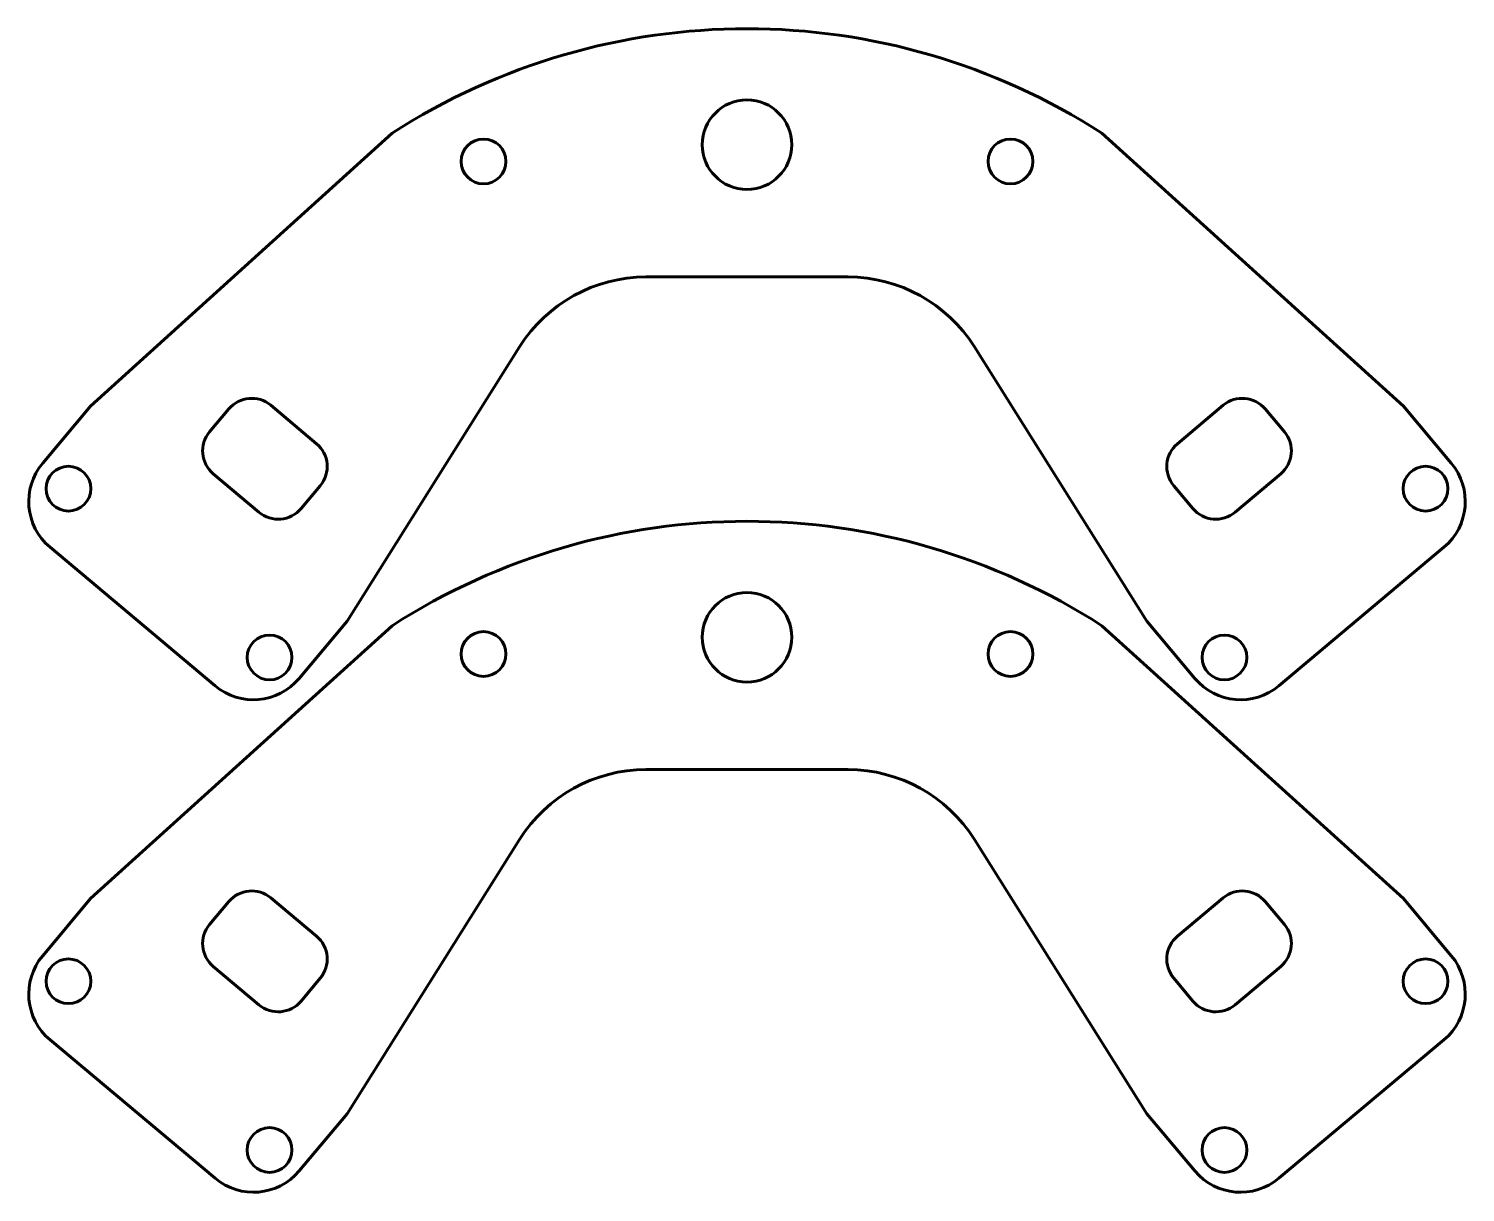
# Model space of a CAD drawing. Header units: millimetres. Extents: x -48.1 to 48.1, y -37.2 to 40.8.
import ezdxf

# ---------------------------------------------------------------- set-up
doc = ezdxf.new("R2010")
doc.units = ezdxf.units.MM
doc.linetypes.add('K5LT_BASIC', pattern=[0])

msp = doc.modelspace()

# ---------------------------------------------------------------- linework, layer by layer
at = {"color": 150, "linetype": 'K5LT_BASIC', "lineweight": 60, "true_color": 0x0080ff}
for p, q in [((-23.789, 33.793), (-43.994, 15.501)), ((43.994, 15.501), (23.789, 33.793)), ((-6.773, 24.151), (6.773, 24.151)), ((-26.804, 1.077), (-15.239, 19.473)), ((15.239, 19.473), (26.804, 1.077)), ((-43.994, 15.501), (-47.208, 11.671)), ((-31.917, 15.549), (-28.853, 12.978)), ((28.853, 12.978), (31.917, 15.549)), ((47.208, 11.671), (43.994, 15.501)), ((-36.02, 13.771), (-34.735, 15.303)), ((34.735, 15.303), (36.02, 13.771)), ((-32.71, 8.382), (-35.774, 10.953)), ((35.774, 10.953), (32.71, 8.382)), ((-28.606, 10.161), (-29.892, 8.628)), ((29.892, 8.628), (28.606, 10.161)), ((-46.715, 6.035), (-35.653, -3.247)), ((35.653, -3.247), (46.715, 6.035)), ((-30.018, -2.754), (-26.804, 1.077)), ((26.804, 1.077), (30.018, -2.754)), ((-23.789, 0.773), (-43.994, -17.519)), ((43.994, -17.519), (23.789, 0.773)), ((-6.773, -8.869), (6.773, -8.869)), ((-26.804, -31.943), (-15.239, -13.547)), ((15.239, -13.547), (26.804, -31.943)), ((-43.994, -17.519), (-47.208, -21.349)), ((-36.02, -19.249), (-34.735, -17.717)), ((-31.917, -17.471), (-28.853, -20.042)), ((28.853, -20.042), (31.917, -17.471)), ((34.735, -17.717), (36.02, -19.249)), ((47.208, -21.349), (43.994, -17.519)), ((-32.71, -24.638), (-35.774, -22.067)), ((35.774, -22.067), (32.71, -24.638)), ((-28.606, -22.859), (-29.892, -24.392)), ((29.892, -24.392), (28.606, -22.859)), ((-46.715, -26.985), (-35.653, -36.267)), ((35.653, -36.267), (46.715, -26.985)), ((-30.018, -35.774), (-26.804, -31.943)), ((26.804, -31.943), (30.018, -35.774))]:
    msp.add_line(p, q, dxfattribs=at)
for centre, radius in [((0, 33.02), 3), ((-17.661, 31.898), 1.5), ((17.661, 31.898), 1.5), ((-45.482, 9.962), 1.5), ((45.482, 9.962), 1.5), ((0, 0), 3), ((-32, -1.351), 1.5), ((-17.661, -1.122), 1.5), ((17.661, -1.122), 1.5), ((32, -1.351), 1.5), ((-45.482, -23.058), 1.5), ((45.482, -23.058), 1.5), ((-32, -34.371), 1.5), ((32, -34.371), 1.5)]:
    msp.add_circle(centre, radius, dxfattribs=at)
for centre, radius, start, end in [((0, -3.129), 43.922, 57.20632, 122.79368), ((-6.773, 14.151), 10, 90, 147.8447), ((6.773, 14.151), 10, 32.1553, 90), ((-33.203, 14.017), 2, 50, 140), ((33.203, 14.017), 2, 40, 130), ((-34.488, 12.485), 2, 140, 230), ((34.488, 12.485), 2, 310, 40), ((-30.138, 11.446), 2, 320, 50), ((30.138, 11.446), 2, 130, 220), ((-44.144, 9.099), 4, 140, 230), ((44.144, 9.099), 4, 310, 40), ((-31.424, 9.914), 2, 230, 320), ((0, -36.149), 43.922, 57.20632, 122.79368), ((31.424, 9.914), 2, 220, 310), ((-33.082, -0.182), 4, 230, 320), ((33.082, -0.182), 4, 220, 310), ((-6.773, -18.869), 10, 90, 147.8447), ((6.773, -18.869), 10, 32.1553, 90), ((-33.203, -19.003), 2, 50, 140), ((33.203, -19.003), 2, 40, 130), ((-34.488, -20.535), 2, 140, 230), ((34.488, -20.535), 2, 310, 40), ((-30.138, -21.574), 2, 320, 50), ((30.138, -21.574), 2, 130, 220), ((-44.144, -23.921), 4, 140, 230), ((44.144, -23.921), 4, 310, 40), ((-31.424, -23.106), 2, 230, 320), ((31.424, -23.106), 2, 220, 310), ((-33.082, -33.202), 4, 230, 320), ((33.082, -33.202), 4, 220, 310)]:
    msp.add_arc(centre, radius, start, end, dxfattribs=at)

doc.saveas('drawing.dxf')
